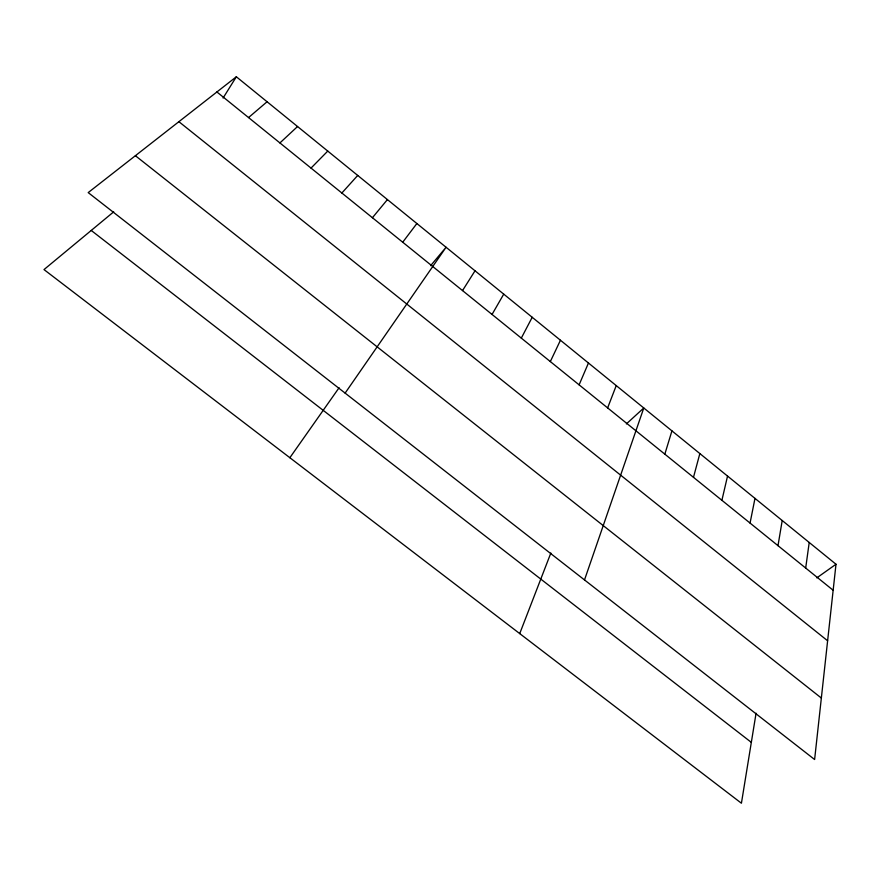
<?xml version="1.0" encoding="UTF-8"?>
<svg xmlns="http://www.w3.org/2000/svg" width="880" height="880" viewBox="0 0 880 880"><rect width="100%" height="100%" fill="white"/><g stroke="black" fill="none" stroke-linecap="round" stroke-linejoin="round"><path stroke-width="1.32" d="M836 564.245L814.616 759.517L88.198 192.599L236.346 76.769L836 564.245L816.805 577.874M805.684 568.062L809.215 542.476M756.074 713.218L741.422 803.231L44 269.588L113.696 211.838M777.997 545.666L782.21 520.52M750.057 523.083L754.985 498.388M721.897 500.302L727.54 476.069M693.484 477.334L699.853 453.563M664.829 454.157L671.935 430.87M584.507 579.931L643.786 407.99L626.373 423.918M607.629 407.913L616.242 385.594M519.728 633.6L550.847 553.036M579.106 384.846L588.456 363.011M550.33 361.581L560.45 340.241M521.312 338.107L532.213 317.284M492.041 314.446L503.734 294.14M223.08 98.032L236.346 76.769M462.528 290.576L475.024 270.798M345.125 393.107L446.072 247.258L430.628 265.661M289.861 457.721L339.075 387.75M402.721 242.22L416.867 223.52M372.416 217.723L387.42 199.584M341.858 193.017L357.72 175.439M311.036 168.08L327.767 151.085M279.928 142.934L297.55 126.522M248.556 117.568L267.08 101.75M91.234 230.45L751.322 742.368M135.388 155.705L821.348 698.049M178.893 121.682L827.618 640.772M216.898 91.971L833.151 590.26"/></g></svg>
